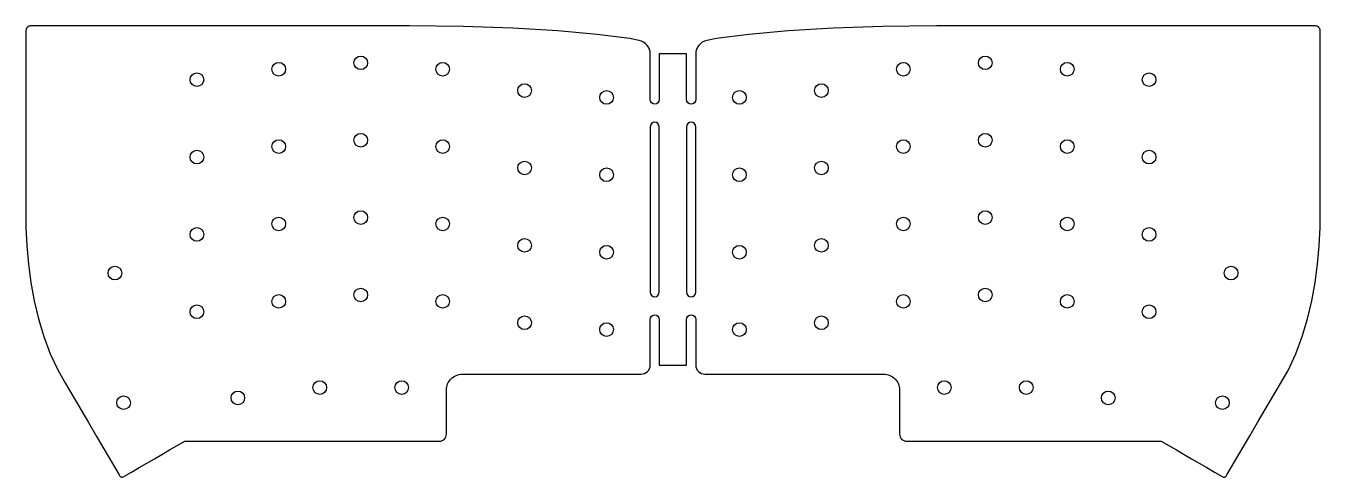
# Model space of a CAD drawing. Header units: millimetres. Extents: x 78 to 362, y -59 to 40.
import ezdxf

# ---------------------------------------------------------------- set-up
doc = ezdxf.new("R2010")
doc.units = ezdxf.units.MM
doc.layers.get('0').update_dxf_attribs({"linetype": 'CONTINUOUS'})

msp = doc.modelspace()

# ---------------------------------------------------------------- linework, layer by layer
for points in [[(215.07, 23.63), (215.07, 33.63, 0.357209), (212.66, 36.57), (210.49, 37.01), (203.39, 37.95), (194.77, 38.72), (184.89, 39.31), (173.96, 39.68), (162.22, 39.81), (78.95, 39.81), (78.74, 39.78), (78.55, 39.72), (78.37, 39.63), (78.21, 39.5), (78.08, 39.34), (77.99, 39.16), (77.93, 38.97), (77.9, 38.76), (77.9, 32.45), (77.9, -4.5), (78.1, -8.53), (78.46, -12.57), (78.99, -16.6), (79.71, -20.6), (80.65, -24.56), (81.83, -28.44), (83.26, -32.23), (84.96, -35.9), (86.64, -38.76), (88.31, -41.63), (89.99, -44.49), (91.66, -47.36), (93.34, -50.23), (95.01, -53.09), (96.69, -55.96), (98.37, -58.83), (98.46, -59), (98.56, -59.13), (98.68, -59.23), (98.81, -59.29), (98.95, -59.32), (99.1, -59.31), (99.26, -59.26), (99.42, -59.18), (101.1, -58.21), (102.77, -57.24), (104.45, -56.27), (106.13, -55.3), (107.8, -54.33), (109.48, -53.36), (112.83, -51.42), (120.2, -51.42), (168.79, -51.42, 0.414214), (170.29, -49.92), (170.29, -40.2, -0.414214), (173.79, -36.7), (213.07, -36.7, 0.414214), (215.07, -34.7), (215.07, -24.7, -1), (217.07, -24.7), (217.07, -34.7), (223.07, -34.7), (223.07, -24.7, -1), (225.07, -24.7), (225.07, -34.7, 0.414214), (227.07, -36.7), (266.36, -36.7, -0.414214), (269.86, -40.2), (269.86, -49.92, 0.414214), (271.36, -51.42), (319.95, -51.42), (327.32, -51.42), (330.67, -53.36), (332.34, -54.33), (334.02, -55.3), (335.7, -56.27), (337.37, -57.24), (339.05, -58.21), (340.72, -59.18), (340.89, -59.26), (341.05, -59.31), (341.2, -59.32), (341.34, -59.29), (341.47, -59.23), (341.58, -59.13), (341.69, -59), (341.78, -58.83), (343.46, -55.96), (345.13, -53.09), (346.81, -50.23), (348.48, -47.36), (350.16, -44.49), (351.84, -41.63), (353.51, -38.76), (355.19, -35.9), (356.89, -32.23), (358.32, -28.44), (359.49, -24.56), (360.43, -20.6), (361.16, -16.6), (361.69, -12.57), (362.04, -8.53), (362.24, -4.5), (362.24, 32.45), (362.24, 38.76), (362.22, 38.97), (362.16, 39.16), (362.06, 39.34), (361.93, 39.5), (361.78, 39.63), (361.6, 39.72), (361.4, 39.78), (361.19, 39.81), (277.93, 39.81), (266.19, 39.68), (255.26, 39.31), (245.37, 38.72), (236.76, 37.95), (229.65, 37.01), (227.48, 36.57, 0.357209), (225.07, 33.63), (225.07, 23.63, -1), (223.07, 23.63), (223.07, 33.63), (217.07, 33.63), (217.07, 23.63, -1)], [(217.07, 17.63, 1), (215.07, 17.63), (215.07, -18.7, 1), (217.07, -18.7)], [(223.07, -18.7, 1), (225.07, -18.7), (225.07, 17.63, 1), (223.07, 17.63)]]:
    msp.add_lwpolyline(points, format="xyb", close=True)
for centre in [(133.47, 30.29), (151.47, 31.69), (169.47, 30.29), (270.68, 30.29), (288.68, 31.69), (306.68, 30.29), (115.47, 27.99), (324.68, 27.99), (187.47, 25.59), (205.47, 24.09), (234.68, 24.09), (252.68, 25.59), (133.47, 13.29), (151.47, 14.69), (169.47, 13.29), (270.68, 13.29), (288.68, 14.69), (306.68, 13.29), (115.47, 10.99), (324.68, 10.99), (187.47, 8.59), (205.47, 7.09), (234.68, 7.09), (252.68, 8.59), (133.47, -3.71), (151.47, -2.31), (169.47, -3.71), (270.68, -3.71), (288.68, -2.31), (306.68, -3.71), (115.47, -6.01), (324.68, -6.01), (187.47, -8.41), (205.47, -9.91), (234.68, -9.91), (252.68, -8.41), (97.47, -14.51), (342.68, -14.51), (133.47, -20.71), (151.47, -19.31), (169.47, -20.71), (270.68, -20.71), (288.68, -19.31), (306.68, -20.71), (115.47, -23.01), (324.68, -23.01), (187.47, -25.41), (205.47, -26.91), (234.68, -26.91), (252.68, -25.41), (142.47, -39.66), (160.47, -39.66), (279.68, -39.66), (297.68, -39.66), (99.36, -42.97), (124.47, -41.91), (315.68, -41.91), (340.79, -42.97)]:
    msp.add_circle(centre, 1.5)

doc.saveas('drawing.dxf')
